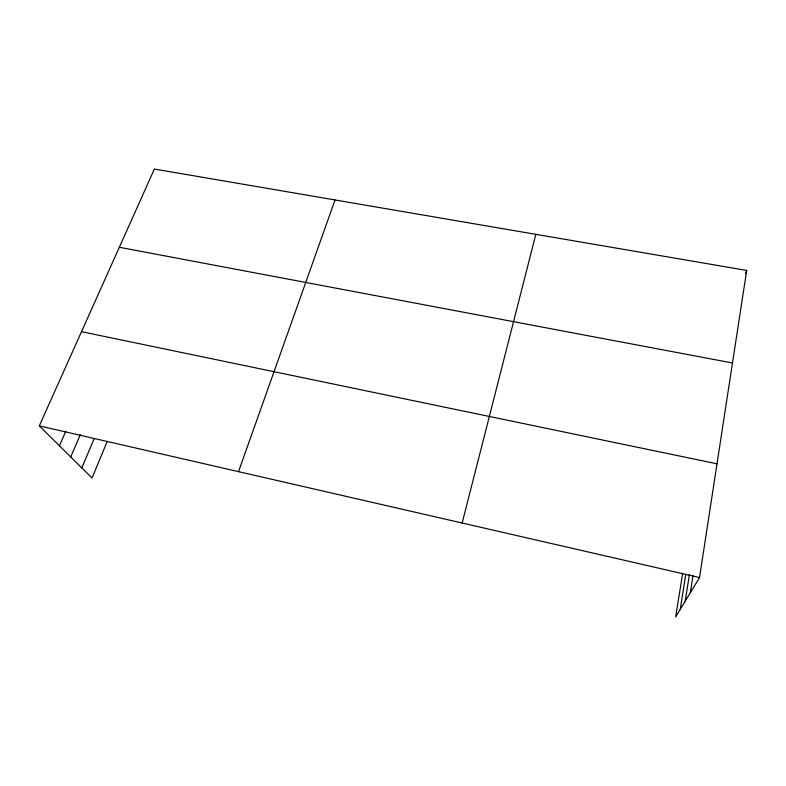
<?xml version="1.0" encoding="UTF-8"?>
<svg xmlns="http://www.w3.org/2000/svg" width="786" height="786" viewBox="0 0 786 786"><rect width="100%" height="100%" fill="white"/><g stroke="black" fill="none" stroke-linecap="round" stroke-linejoin="round"><path stroke-width="1.18" d="M682.651 573.416L675.655 616.961L699.53 577.553L746.7 270.433L154.39 169.039L39.3 425.874L92.021 477.996L107.073 441.82M690.324 592.742L692.977 575.765M680.224 609.415L685.814 574.36M685.205 601.202L689.41 574.566M462.148 523.024L535.826 234.336M238.522 471.649L335.033 199.968M745.433 273.754L746.7 270.433M81.803 467.896L94.124 438.706M70.73 456.951L80.31 434.619M59.431 445.78L65.798 431.16M119.334 247.276L732.483 362.994M81.508 331.672L716.999 463.809M39.3 425.874L699.53 577.553"/></g></svg>
